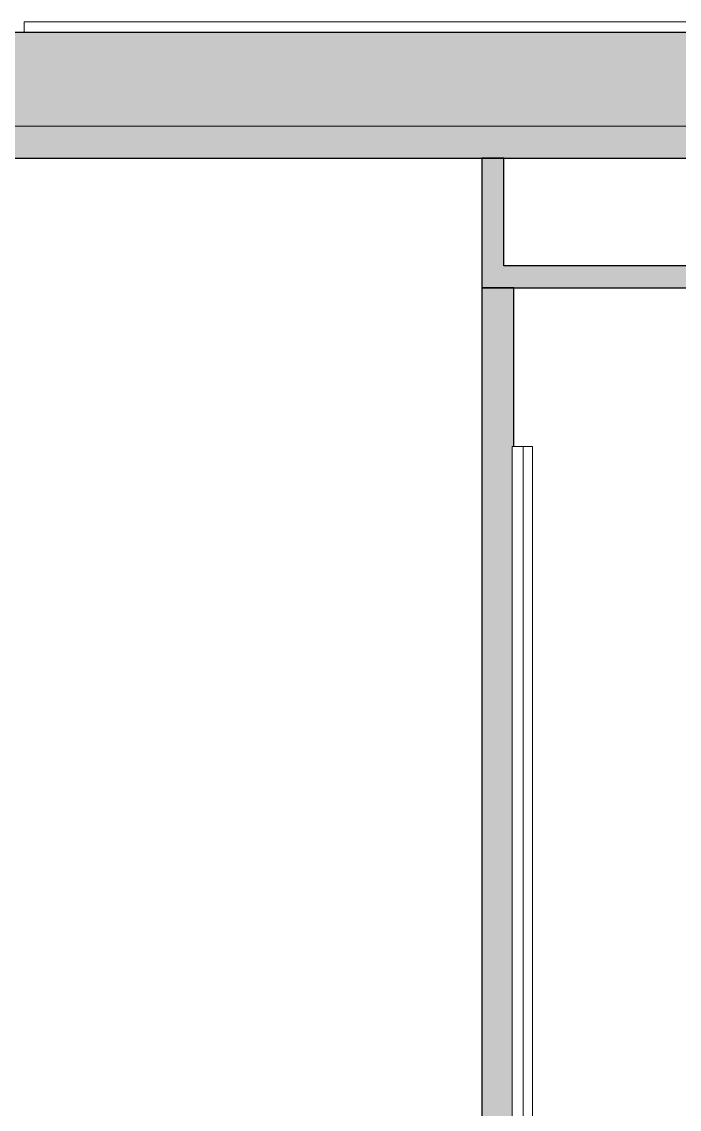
# Model space of a CAD drawing. Header units: millimetres. Extents: x 79795 to 317870, y -36033 to 97293.
# Drawn here: x 187801 to 189906, y 31202 to 34681 of the extents above; entities that cross this region are included whole.
import ezdxf

# ---------------------------------------------------------------- set-up
doc = ezdxf.new("R2010")
doc.units = ezdxf.units.MM
doc.header["$MEASUREMENT"] = 0
for name, color, linetype, lineweight in [('CSM-STL-XX-ZZ-M3-A-XXXX-00001_detached _19_04_21__rvt-1-Level 4$0$A-GLAZ-CURT', 7, 'CONTINUOUS', 9), ('CSM-STL-XX-ZZ-M3-A-XXXX-00001_detached _19_04_21__rvt-1-Level 4$0$A-WALL', 7, 'CONTINUOUS', 9), ('CSM-STL-XX-ZZ-M3-A-XXXX-00001_detached _19_04_21__rvt-1-Level 4$0$A-WALL-PATT', 7, 'CONTINUOUS', 9), ('CSM-STL-XX-ZZ-M3-A-XXXX-00001_detached _19_04_21__rvt-1-Level 4$0$I-FURN', 8, 'CONTINUOUS', 9), ('CSM-STL-XX-ZZ-M3-A-XXXX-00001_detached _19_04_21__rvt-1-Level 4$0$I-WALL', 7, 'CONTINUOUS', 9)]:
    doc.layers.add(name, color=color, linetype=linetype, lineweight=lineweight)

msp = doc.modelspace()

# ---------------------------------------------------------------- hatches: boundary and pattern name
at = {"layer": 'CSM-STL-XX-ZZ-M3-A-XXXX-00001_detached _19_04_21__rvt-1-Level 4$0$A-WALL-PATT'}
h = msp.add_hatch(color=256, dxfattribs=at)
h.paths.add_polyline_path([(230840.8, 34347.3), (230840.8, 34647.3), (229692.8, 34647.3), (229692.8, 34347.3), (229746.4, 34347.3)], flags=0)
h.paths.add_polyline_path([(218948.8, 34347.3), (220908.8, 34347.3), (220908.8, 34647.3), (202317.8, 34647.3), (202317.8, 34347.3), (218537.2, 34347.3)], flags=0)
h.paths.add_polyline_path([(200283.7, 34347.3), (200283.7, 34647.3), (196942.8, 34647.3), (196942.8, 34347.3), (199847.5, 34347.3)], flags=0)
h.paths.add_polyline_path([(190658.8, 34347.3), (190658.8, 34647.3), (187318, 34647.3), (187318, 34347.3), (190578.9, 34347.3)], flags=0)
h.paths.add_polyline_path([(185283.8, 34347.3), (185283.8, 34647.3), (166692.8, 34647.3), (166692.8, 34347.3), (184300.1, 34347.3)], flags=0)
h.paths.add_polyline_path([(157908.8, 34347.3), (157908.8, 34647.3), (156460.8, 34647.3), (156460.8, 34347.3), (157391.2, 34347.3)], flags=0)
h = msp.add_hatch(color=256, dxfattribs=at)
h.paths.add_polyline_path([(197612, 34245.3), (197612, 34347.3), (196942.8, 34347.3), (196942.8, 34245.3)], flags=0)
h.paths.add_polyline_path([(190658.8, 34245.3), (190658.8, 34347.3), (187318, 34347.3), (187318, 34245.3), (190578.9, 34245.3)], flags=0)
h.paths.add_polyline_path([(185283.8, 34245.3), (185283.8, 34347.3), (176931.2, 34347.3), (176931.2, 34245.3), (184300.1, 34245.3)], flags=0)
for points in [[(189343.8, 33900.3), (189343.8, 34245.3), (189273.8, 34245.3), (189273.8, 33900.3)], [(189954.4, 33830.3), (189954.4, 33900.3), (189273.8, 33900.3), (189273.8, 33830.3)]]:
    msp.add_hatch(color=256, dxfattribs=at).paths.add_polyline_path(points, flags=0)
h = msp.add_hatch(color=256, dxfattribs=at)
h.paths.add_polyline_path([(189375.8, 28509.3), (189375.8, 29509.3), (189273.8, 29509.3), (189273.8, 28509.3)], flags=0)
h.paths.add_polyline_path([(189273.8, 30519.3), (189375.8, 30519.3), (189375.8, 30922.7), (189370.8, 30922.7), (189370.8, 33322.7), (189375.8, 33322.7), (189375.8, 33830.3), (189273.8, 33830.3), (189273.8, 30532)], flags=0)

# ---------------------------------------------------------------- linework, layer by layer
at = {"layer": 'CSM-STL-XX-ZZ-M3-A-XXXX-00001_detached _19_04_21__rvt-1-Level 4$0$A-GLAZ-CURT', "lineweight": 20}
for p, q in [((190542.9, 34681.3), (187808.8, 34681.3)), ((187808.8, 34681.3), (187808.8, 34647.3)), ((187808.8, 34647.3), (190542.9, 34647.3))]:
    msp.add_line(p, q, dxfattribs=at)
at = {"layer": 'CSM-STL-XX-ZZ-M3-A-XXXX-00001_detached _19_04_21__rvt-1-Level 4$0$A-WALL', "lineweight": 30}
msp.add_line((190658.8, 34647.3), (187318, 34647.3), dxfattribs=at)
at = {"layer": 'CSM-STL-XX-ZZ-M3-A-XXXX-00001_detached _19_04_21__rvt-1-Level 4$0$A-WALL'}
msp.add_line((187318, 34347.3), (190658.8, 34347.3), dxfattribs=at)
at = {"layer": 'CSM-STL-XX-ZZ-M3-A-XXXX-00001_detached _19_04_21__rvt-1-Level 4$0$I-FURN'}
for p, q in [((189405.8, 33322.7), (189370.8, 33322.7)), ((189370.8, 33322.7), (189370.8, 30922.7)), ((189405.8, 33322.7), (189435.8, 33322.7)), ((189405.8, 30922.7), (189405.8, 33322.7)), ((189405.8, 30922.7), (189405.8, 33322.7)), ((189435.8, 33322.7), (189435.8, 30922.7))]:
    msp.add_line(p, q, dxfattribs=at)
at = {"layer": 'CSM-STL-XX-ZZ-M3-A-XXXX-00001_detached _19_04_21__rvt-1-Level 4$0$I-WALL'}
msp.add_line((190658.8, 34347.3), (187318, 34347.3), dxfattribs=at)
at = {"layer": 'CSM-STL-XX-ZZ-M3-A-XXXX-00001_detached _19_04_21__rvt-1-Level 4$0$I-WALL', "lineweight": 30}
for p, q in [((187318, 34245.3), (190658.8, 34245.3)), ((189273.8, 34245.3), (189273.8, 33900.3)), ((189343.8, 34245.3), (189273.8, 34245.3)), ((189343.8, 33900.3), (189343.8, 34245.3)), ((189273.8, 33900.3), (189273.8, 33830.3)), ((189954.4, 33900.3), (189343.8, 33900.3)), ((189273.8, 33830.3), (189273.8, 30519.3)), ((189375.8, 33830.3), (189273.8, 33830.3)), ((189273.8, 33830.3), (189954.4, 33830.3)), ((189375.8, 33322.7), (189375.8, 33830.3))]:
    msp.add_line(p, q, dxfattribs=at)

doc.saveas('drawing.dxf')
